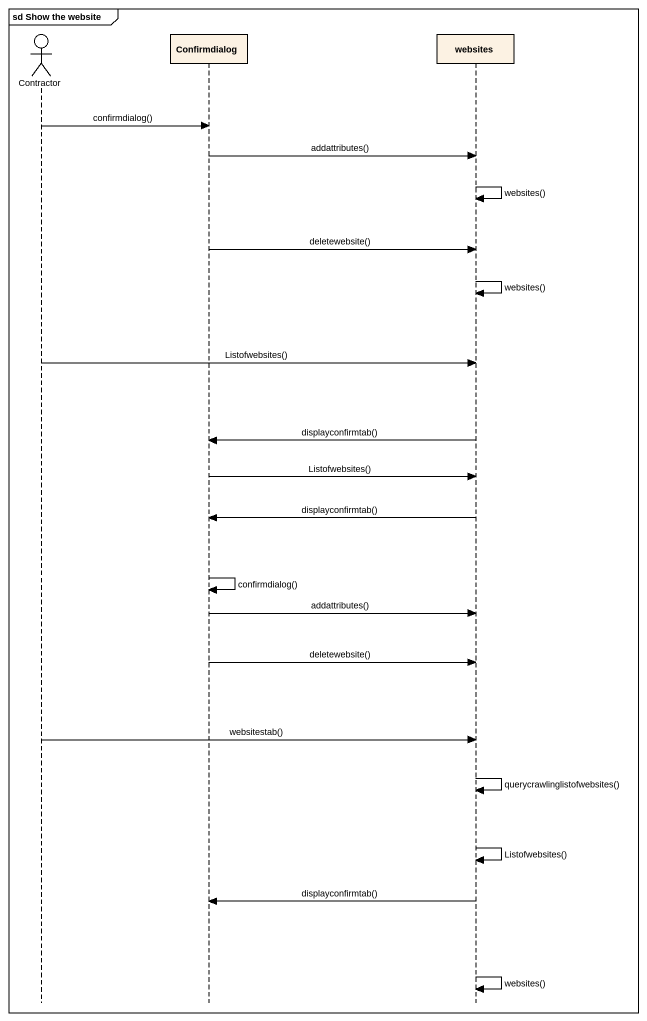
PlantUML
@startuml
mainframe sd Show the website
hide footbox
actor Contractor
participant Confirmdialog
participant websites

Contractor -> Confirmdialog : confirmdialog()
Confirmdialog -> websites : addattributes()
websites -> websites : websites()
Confirmdialog -> websites : deletewebsite()
websites -> websites : websites()
Contractor -> websites : Listofwebsites()
websites -> Confirmdialog : displayconfirmtab()
Confirmdialog -> websites : Listofwebsites()
websites -> Confirmdialog : displayconfirmtab()
Confirmdialog -> Confirmdialog : confirmdialog()
Confirmdialog -> websites : addattributes()
Confirmdialog -> websites : deletewebsite()
Contractor -> websites : websitestab()
websites -> websites : querycrawlinglistofwebsites()
websites -> websites : Listofwebsites()
websites -> Confirmdialog : displayconfirmtab()
websites -> websites : websites()
@enduml
